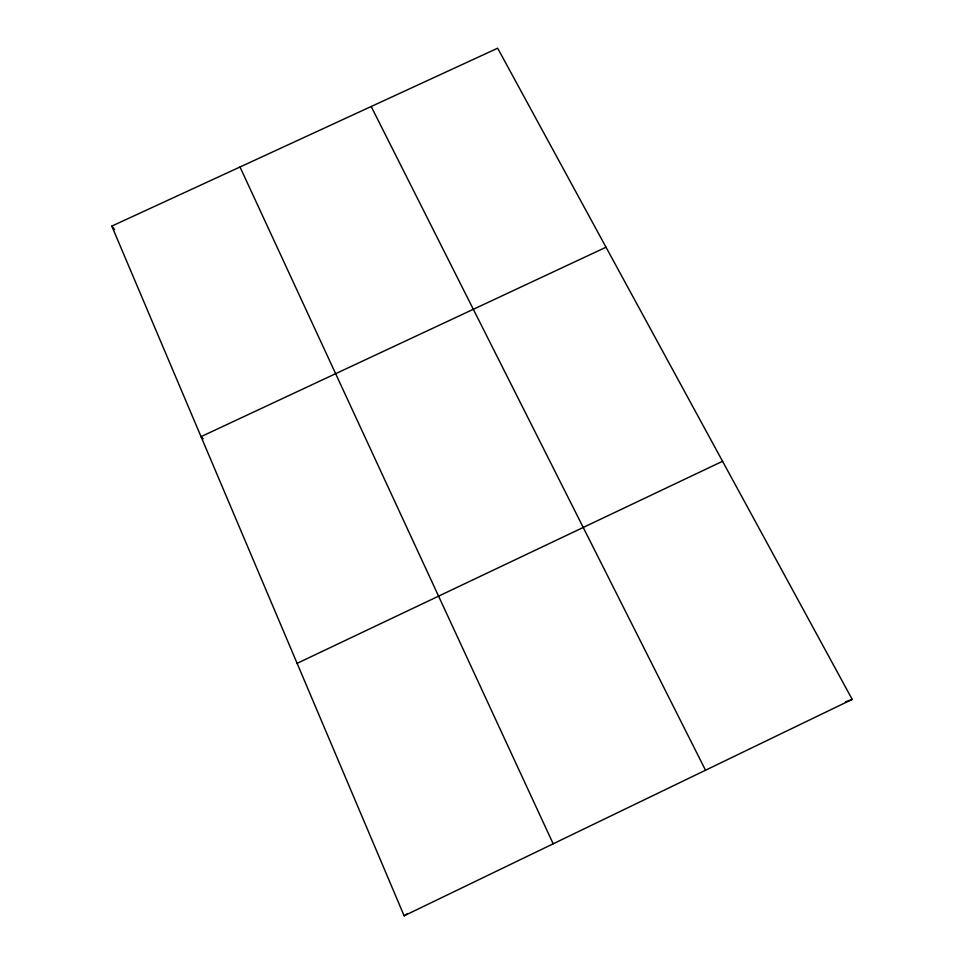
<?xml version="1.0" encoding="UTF-8"?>
<svg xmlns="http://www.w3.org/2000/svg" width="964" height="964" viewBox="0 0 964 964"><rect width="100%" height="100%" fill="white"/><g stroke="black" fill="none" stroke-linecap="round" stroke-linejoin="round"><path stroke-width="1.45" d="M404.121 915.8L852.2 699.382L497.653 48.2L111.8 226.106L404.121 915.8L407.603 913.535M297.117 663.34L722.566 461.274M606.019 247.23L201.03 436.656L203.187 438.753M845.524 701.9L852.2 699.382M111.8 226.106L114.608 229.601M371.188 106.51L705.515 770.224M240 167.001L553.179 843.813"/></g></svg>
